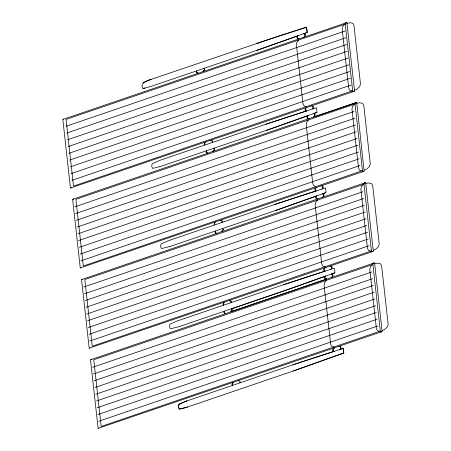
<?xml version="1.0" encoding="UTF-8"?>
<svg xmlns="http://www.w3.org/2000/svg" width="451" height="451" viewBox="0 0 451 451"><rect width="100%" height="100%" fill="white"/><g stroke="black" fill="none" stroke-linecap="round" stroke-linejoin="round"><path stroke-width="0.68" d="M178.506 406.407L178.619 407.467M179.684 408.989C178.348 408.73 178.433 406.312 178.652 405.116M178.506 406.312L179.199 404.237M215.634 221.965A12.352 3.405 -19.9 0 0 215.307 222.275L215.268 222.309A10.503 2.898 -19.9 0 0 215.009 222.585L214.992 222.608A10.345 2.853 -19.9 0 0 214.761 222.884A11.771 3.242 -19.9 0 0 214.569 223.155A10.26 2.83 -19.9 0 0 214.411 223.442L214.304 224.412A10.379 2.858 -19.9 0 0 214.388 224.587A10.999 3.033 -19.9 0 0 214.529 224.767A12.465 3.439 -19.9 0 0 214.721 224.925M206.208 151.829L206.197 151.801A11.788 3.247 -19.9 0 1 206.22 151.592A10.339 2.847 -19.9 0 1 206.299 151.333L206.31 151.299A12.171 3.354 -19.9 0 1 206.423 151.057L206.44 151.029A12.577 3.467 -19.9 0 1 206.626 150.73M222.151 231.284L222.112 231.312A10.548 2.909 -19.9 0 0 222.422 230.985L222.439 230.968A10.373 2.858 -19.9 0 0 222.681 230.675A11.681 3.219 -19.9 0 0 223.127 229.288L223.127 229.294A11.788 3.247 -19.9 0 0 223.059 229.114A10.384 2.864 -19.9 0 0 222.924 228.911A10.999 3.033 -19.9 0 0 222.738 228.736A12.532 3.456 -19.9 0 0 222.501 228.578M274.806 204.455L321.89 189.082A12.91 3.557 -19.9 0 0 322.183 188.783L322.228 188.738A12.459 3.433 -19.9 0 0 322.437 188.495L322.51 188.405A12.121 3.343 -19.9 0 0 322.674 188.18L322.679 188.157A11.918 3.287 -19.9 0 0 322.296 186.19L322.285 186.173A12.126 3.343 -19.9 0 0 322.059 186.088L322.003 186.071A12.459 3.433 -19.9 0 0 321.693 185.981L321.636 185.97A12.763 3.518 -19.9 0 0 321.27 185.897M283.735 284.671L330.82 269.303A12.679 3.495 -19.9 0 0 331.113 269.005L331.113 269.005A12.459 3.433 -19.9 0 0 331.367 268.717L331.44 268.621A12.126 3.343 -19.9 0 0 331.603 268.396L331.609 268.373A11.918 3.287 -19.9 0 0 331.226 266.411L330.933 266.287A12.459 3.433 -19.9 0 0 330.622 266.197L330.589 266.191A13.04 3.597 -19.9 0 0 330.2 266.118M231.431 308.8A11.918 3.287 -19.9 0 1 232.068 309.781A11.021 3.039 -19.9 0 1 232.045 310.006L232.034 310.034A10.61 2.926 -19.9 0 1 231.983 310.181L231.944 310.305A11.918 3.287 -19.9 0 1 231.042 311.534L230.686 311.867M178.664 405.066L178.838 404.434L180.017 403.808M317.667 198.902L317.611 198.897A12.521 3.45 -19.9 0 1 316.822 198.694L316.625 198.598A11.918 3.287 -19.9 0 1 316.134 196.85L316.145 196.816A12.397 3.416 -19.9 0 1 316.839 195.926L280.409 208.847L169.745 246.55M382.115 331.519L374.618 263.012L374.234 262.916M205.831 142.042L205.786 142.082A12.391 3.416 -19.9 0 0 205.504 142.353L205.464 142.392A10.503 2.892 -19.9 0 0 205.205 142.668L205.188 142.685A10.345 2.853 -19.9 0 0 204.957 142.961A11.777 3.247 -19.9 0 0 204.76 143.243L204.495 144.489A10.379 2.858 -19.9 0 0 204.585 144.67A10.993 3.027 -19.9 0 0 204.726 144.844M311.466 105.979A12.994 3.58 -19.9 0 1 311.827 106.047L311.883 106.058A12.448 3.433 -19.9 0 1 312.148 106.132L312.25 106.165A12.121 3.343 -19.9 0 1 312.475 106.256A11.918 3.287 -19.9 0 1 312.876 108.24L312.859 108.274A12.166 3.354 -19.9 0 1 312.69 108.499A12.476 3.439 -19.9 0 1 312.408 108.832L312.396 108.843A11.106 3.061 -19.9 0 1 312.12 109.131L265.876 124.239M150.657 79.545C146.834 80.571 139.105 83.813 143.091 88.413M169.655 246.584L161.452 248.608L160.725 246.849L160.765 244.837L161.486 243.726L168.764 240.58L280.612 202.488L316.252 190.852A12.899 3.557 -19.9 0 1 315.959 190.762L315.92 190.745A10.897 3.005 -19.9 0 1 315.672 190.632L315.412 190.457A11.918 3.287 -19.9 0 1 315.503 188.524L315.525 188.484A12.064 3.326 -19.9 0 1 315.706 188.264L315.785 188.174A12.357 3.405 -19.9 0 1 316.004 187.943L316.055 187.892A11.252 3.101 -19.9 0 1 316.41 187.56M214.569 223.166L214.422 223.442A10.909 3.005 -19.9 0 0 214.253 223.95A10.102 2.785 -19.9 0 0 214.248 224.181A11.771 3.242 -19.9 0 0 214.287 224.361M224.564 302.181L224.525 302.221A12.391 3.416 -19.9 0 0 224.237 302.491L224.198 302.531A10.503 2.892 -19.9 0 0 223.938 302.801L223.921 302.824A10.345 2.853 -19.9 0 0 223.69 303.1A11.72 3.23 -19.9 0 0 223.499 303.376L223.234 304.628A10.379 2.858 -19.9 0 0 223.318 304.808M364.966 182.768L365.242 182.711L81.89 279.473L81.58 279.8L89.197 348.161L373.005 251.438L373.293 251.139L365.688 182.796L365.304 182.694M215.352 231.273L215.369 231.245A12.177 3.354 -19.9 0 0 215.24 231.515L215.24 231.526A10.339 2.847 -19.9 0 0 215.15 231.797L215.15 231.808A11.788 3.247 -19.9 0 0 215.127 232.017L215.138 232.045A11.681 3.219 -19.9 0 0 215.832 233.004L215.866 233.02A12.008 3.309 -19.9 0 0 216.119 233.122L216.159 233.139A10.621 2.926 -19.9 0 0 216.491 233.235A10.903 3.005 -19.9 0 0 216.892 233.308M212.173 142.533A11.878 3.275 -19.9 0 0 212.314 142.262L212.331 142.228A12.656 3.49 -19.9 0 0 212.415 142.003L212.421 141.975A11.241 3.101 -19.9 0 0 211.423 140.543A11.19 3.084 -19.9 0 0 211.074 140.458A13.519 3.726 -19.9 0 0 210.741 140.396L210.69 140.385M364.126 171.194L356.735 102.529L313.659 116.978A12.859 3.546 -19.9 0 0 313.93 116.724L313.981 116.674A12.515 3.45 -19.9 0 0 314.212 116.426L314.246 116.381A11.698 3.225 -19.9 0 0 314.426 113.973A12.126 3.343 -19.9 0 0 314.206 113.883L314.155 113.866A12.453 3.433 -19.9 0 0 313.873 113.759L313.823 113.742A12.724 3.507 -19.9 0 0 313.484 113.663L316.991 112.361L316.523 107.755L312.34 109.057M280.218 35.573L306.517 27.19L307.187 32.444L303.675 33.74A12.701 3.501 -19.9 0 1 303.906 33.797L304.07 33.842A12.453 3.433 -19.9 0 1 304.312 33.926L304.402 33.96A11.709 3.225 -19.9 0 1 304.504 36.413L304.408 36.508A12.515 3.45 -19.9 0 1 304.171 36.751A12.859 3.546 -19.9 0 1 303.856 37.055L303.799 37.106M321.924 189.07L325.453 187.977L325.87 190.26L325.921 192.577L322.409 193.879A12.972 3.574 -19.9 0 1 322.753 193.964L322.803 193.975A12.453 3.433 -19.9 0 1 323.046 194.06L323.136 194.099A11.703 3.225 -19.9 0 1 323.237 196.546L323.142 196.647A12.515 3.45 -19.9 0 1 322.905 196.89L322.86 196.94A12.859 3.546 -19.9 0 1 322.589 197.194L322.533 197.239M332.156 276.767L332.071 276.863A12.521 3.45 -19.9 0 1 331.835 277.106L331.789 277.156A12.865 3.546 -19.9 0 1 331.519 277.41L331.519 277.41M333.616 348.646L333.644 348.606A10.869 2.999 -19.9 0 1 333.915 348.324L333.96 348.285A12.707 3.501 -19.9 0 1 334.264 347.992L333.616 348.646A11.918 3.287 -19.9 0 0 333.498 351.047L333.526 351.07A12.352 3.405 -19.9 0 0 333.729 351.16L334.106 351.29L298.466 362.925L186.539 401.046M346.87 22.578L63.236 119.289L62.847 119.662L70.463 188.022L354.272 91.305L354.559 91.006L346.887 22.578M307.909 115.71L307.621 116.031A11.918 3.287 -19.9 0 0 308.743 118.686M339.75 349.519L340.37 348.837A11.681 3.219 -19.9 0 0 339.93 346.515L339.129 346.334A12.639 3.484 -19.9 0 1 339.817 346.486L339.862 346.509A11.918 3.287 -19.9 0 1 340.325 348.888L340.296 348.933A12.679 3.495 -19.9 0 1 339.75 349.519L343.307 348.409L343.78 353.015L293.291 370.987L187.34 407.078L179.763 408.972M204.478 144.444A11.72 3.23 -19.9 0 1 204.444 144.044A10.909 3.005 -19.9 0 1 204.602 143.536L204.619 143.519M326.158 280.573L324.472 282.754L324.1 285.32L330.645 344.079L331.581 346.097L333.548 346.943M298.494 40.218L296.848 42.315L296.42 44.779L302.959 103.544L303.856 105.675L305.885 106.588M344.237 24.602L342.597 26.682L342.157 29.163L348.696 87.939L349.598 90.07L351.622 90.972M308.304 120.141L306.652 122.232L306.223 124.701L312.763 183.461L313.659 185.598L315.689 186.505M354.041 104.519L352.4 106.599L351.966 109.086L358.5 167.862L359.408 169.988L361.426 170.89M362.97 184.741L361.33 186.821L360.89 189.302L367.43 248.078L368.337 250.209L370.356 251.111M317.233 200.357L315.559 202.51L315.17 205.104L321.715 263.863L322.651 265.881L324.619 266.727M371.9 264.957L370.248 267.048L369.82 269.518L376.359 328.294L377.267 330.425L379.285 331.327M203.023 71.512L203.074 71.472A11.703 3.225 -19.9 0 0 203.39 71.173L203.424 71.134A11.625 3.202 -19.9 0 0 204.094 68.625L204.004 68.597A13.868 3.822 -19.9 0 0 203.767 68.445M221.757 231.645L221.807 231.611A12.532 3.456 -19.9 0 0 222.106 231.324M373.772 263.023L374.178 262.922L90.82 359.689L90.51 359.994L98.121 428.36L381.969 331.626L381.377 331.908M356.386 102.478L73.039 199.207L72.65 199.579L80.261 267.922L363.951 171.29L363.506 171.476M354.306 91.271L353.894 91.485M63.089 119.374L63.721 119.081M72.893 199.291L73.299 199.083M81.823 279.513L82.454 279.22M90.752 359.729L91.384 359.436M222.67 230.675L222.687 230.664A11.918 3.287 -19.9 0 0 223.121 229.322M373.039 251.41L372.633 251.624M143.046 82.905L144.692 82.043A15.65 4.313 -19.9 0 1 149.258 80.058L149.698 79.889M179.272 404.197L185.491 401.424M333.982 346.926L101.182 426.454L93.757 359.746L326.603 280.285A1.116 0.304 -19.9 0 1 326.772 280.206L326.8 280.195A1.392 0.383 -19.9 0 1 327.155 280.06L372.312 264.686M180.096 403.769L181.353 403.155A15.65 4.313 -19.9 0 1 184.098 401.959L186.449 401.074M363.433 184.442L318.226 199.844A1.319 0.366 -19.9 0 0 317.735 200.035L317.741 200.035M306.325 106.566L73.519 186.1L66.094 119.391L298.974 39.913A1.308 0.361 -19.9 0 1 299.492 39.705L344.643 24.337A1.122 0.31 -19.9 0 1 344.806 24.253L344.829 24.247A1.364 0.378 -19.9 0 1 345.229 24.089M308.777 119.836L75.898 199.314L83.322 266.017L316.252 186.466A1.33 0.366 -19.9 0 0 316.72 186.331L361.978 170.85A1.325 0.366 -19.9 0 0 362.463 170.715M372.374 264.652L372.385 264.647A1.111 0.304 -19.9 0 1 372.492 264.602L372.515 264.59A1.376 0.378 -19.9 0 1 372.898 264.444M308.85 119.803L308.85 119.803A1.342 0.372 -19.9 0 1 309.296 119.622L354.447 104.254A1.285 0.355 -19.9 0 1 355.038 104.006M363.607 184.363L363.607 184.363A1.392 0.383 -19.9 0 1 363.968 184.228M345.866 22.753L345.139 23.26L352.75 91.604L353.533 91.615M373.653 263.063L372.808 263.615L380.413 331.959L381.315 331.93M71.021 188.05L71.388 187.949M149.783 79.855L279.721 35.73M185.575 401.39L186.979 400.894M325.74 276.091L293.111 287.749L231.594 308.822A12.149 3.349 -19.9 0 1 232.096 309.803M355.794 102.631L354.948 103.161L362.553 171.521L363.461 171.493M256.698 50.411L307.187 32.444L306.517 27.19L256.873 43.358M266.502 130.333L316.782 112.44M275.431 210.549L325.712 192.656M334.642 272.878L284.361 290.765L178.32 326.89L170.382 328.824L169.841 327.77L169.576 326.096L169.909 324.218L176.905 321.078L290.782 282.287L325.177 271.074A14.55 4.008 -19.9 0 1 324.878 270.978A13.716 3.777 -19.9 0 1 324.697 270.904L324.568 270.831A11.918 3.287 -19.9 0 1 324.686 268.43L324.731 268.362A13.558 3.738 -19.9 0 1 324.962 268.125L325.013 268.074A14.968 4.127 -19.9 0 1 325.34 267.776M293.291 370.987L343.78 353.015L343.307 348.409L292.665 364.893M150.747 79.511L151.186 79.359M98.724 428.399L99.006 428.32M352.068 90.95L306.917 106.408A1.308 0.361 -19.9 0 1 306.443 106.549M379.731 331.305L334.58 346.763A1.353 0.372 -19.9 0 1 334.152 346.892L334.152 346.892M347.044 23.469L347.614 23.277A2.948 0.812 -19.9 0 1 349.57 22.849C351.318 22.618 353.753 23.232 353.95 25.318L360.49 84.106L359.633 86.671L356.944 89.089A2.954 0.817 -19.9 0 1 355.061 89.974L354.469 90.177M65.925 126.319L345.06 31.012M66.675 133.068L345.81 37.766M67.424 139.821L346.565 44.519M68.18 146.575L347.315 51.267M68.93 153.323L348.065 58.021M69.679 160.077L348.82 64.775M70.435 166.831L349.57 71.523M71.185 173.579L350.32 78.277M71.934 180.332L351.075 85.025M356.848 103.386L357.44 103.189A2.954 0.817 -19.9 0 1 359.362 102.76L362.39 103.234L363.731 105.055L370.282 163.837L369.51 166.492L366.731 169.024A2.954 0.817 -19.9 0 1 364.865 169.897L364.273 170.095M74.849 206.817L353.99 111.515M75.605 213.571L354.74 118.263M76.354 220.319L355.489 125.017M77.104 227.073L356.245 131.771M77.86 233.827L356.995 138.519M78.609 240.575L357.744 145.273M79.359 247.328L358.5 152.021M80.115 254.076L359.25 158.775M80.864 260.83L359.999 165.528M364.786 182.824L363.878 183.394L371.483 251.743L372.453 251.692M317.634 200.086L84.827 279.53L92.252 346.233L325.064 266.704M365.778 183.608L366.37 183.405A2.954 0.812 -19.9 0 1 368.304 182.982L371.314 183.456L372.661 185.271L379.212 244.059L378.44 246.708L375.677 249.228A2.954 0.817 -19.9 0 1 373.794 250.113L373.202 250.311M83.779 287.033L362.92 191.731M84.534 293.787L363.669 198.485M85.284 300.541L364.419 205.233M86.034 307.289L365.175 211.987M86.789 314.043L365.924 218.735M87.539 320.791L366.674 225.489M88.289 327.544L367.43 232.242M89.044 334.298L368.179 238.991M89.794 341.046L368.929 245.744M230.681 311.788L326.592 279.039A13.09 3.608 -19.9 0 1 325.261 278.639L325.103 278.498A11.918 3.287 -19.9 0 1 325.769 276.142M374.708 263.824L375.3 263.621A2.954 0.817 -19.9 0 1 377.222 263.198L380.334 263.717L381.614 265.673L388.153 324.461L387.308 327.009L384.635 329.427A2.954 0.817 -19.9 0 1 382.702 330.335L382.132 330.527M92.709 367.255L371.849 271.947M93.464 374.003L372.599 278.701M94.214 380.757L373.349 285.449M94.964 387.505L374.104 292.203M95.719 394.259L374.854 298.957M96.469 401.012L375.604 305.705M97.219 407.76L376.359 312.458M97.974 414.514L377.109 319.212M98.724 421.268L377.859 325.96M346.035 22.691L346.56 22.567M187.605 406.988L185.665 407.608A15.65 4.313 -19.9 0 1 181.014 408.758L179.312 409.04L178.641 407.552M159.936 166.628L272.156 128.405L308.168 115.631A11.957 3.298 -19.9 0 0 308.969 118.624M306.443 110.935L270.741 122.587L160.099 160.268L152.049 163.786L151.75 166.318L152.523 168.386L159.671 166.712M330.82 269.303L334.377 268.193L334.789 270.341L334.851 272.799L331.338 274.095A12.758 3.518 -19.9 0 1 331.682 274.18L331.733 274.197A12.453 3.433 -19.9 0 1 331.975 274.281L332.28 274.433A11.918 3.287 -19.9 0 1 332.105 276.818M81.005 267.922L80.65 268.001M371.043 251.038L371.043 251.038A1.398 0.383 -19.9 0 0 371.393 250.931M89.879 348.161L89.569 348.223M370.976 251.055L325.65 266.547A1.347 0.372 -19.9 0 1 325.21 266.676L325.21 266.676M144.653 88.142L150.831 86.474L257.115 50.27L298.105 35.787A14.686 4.048 -19.9 0 0 297.84 36.08L297.801 36.125A13.569 3.743 -19.9 0 0 297.615 36.356L297.581 36.418A11.918 3.287 -19.9 0 0 298.539 38.69L298.573 38.701A14.669 4.042 -19.9 0 0 298.872 38.758L298.934 38.763M379.793 331.293L379.815 331.288A1.314 0.361 -19.9 0 0 380.323 331.147M144.889 88.097L143.17 88.402M144.574 88.159L142.713 88.469M207.189 152.906A12.008 3.309 -19.9 0 1 206.18 151.818A11.681 3.219 -19.9 0 0 206.902 152.788L207.218 152.912A10.621 2.926 -19.9 0 0 207.561 153.013M197.386 72.989L197.093 72.865A12.008 3.309 -19.9 0 0 197.386 72.989L197.425 73A10.621 2.926 -19.9 0 0 197.758 73.096M216.119 233.122L215.849 233.004A11.918 3.287 -19.9 0 1 215.138 232.045M224.057 312.239A11.681 3.219 -19.9 0 0 224.761 313.219L224.778 313.219A12.008 3.309 -19.9 0 0 225.049 313.344L225.077 313.344A10.627 2.926 -19.9 0 0 225.421 313.451A10.903 3.005 -19.9 0 0 225.821 313.53M229.424 300.524A13.107 3.614 -19.9 0 1 230.145 300.682L230.179 300.693A11.241 3.101 -19.9 0 1 231.16 302.136M326.597 279.118L326.203 279.039A11.918 3.287 -19.9 0 1 325.301 278.667L325.272 278.633M298.872 38.758L298.539 38.69A11.54 3.18 -19.9 0 1 297.536 36.373M303.675 33.74L303.963 33.808M225.088 313.355L224.778 313.219A11.918 3.287 -19.9 0 1 224.068 312.267A11.788 3.247 -19.9 0 1 224.079 312.024A10.334 2.847 -19.9 0 1 224.158 311.765L224.17 311.731A12.171 3.354 -19.9 0 1 224.282 311.494L224.299 311.461A12.605 3.473 -19.9 0 1 224.485 311.162M333.779 351.182L333.452 351.03A11.687 3.219 -19.9 0 1 333.56 348.696M304.402 33.96L304.617 34.079A11.918 3.287 -19.9 0 1 304.442 36.463M323.136 194.099L323.35 194.218A11.918 3.287 -19.9 0 1 323.175 196.597M221.745 220.719L222.196 221.244A10.255 2.824 -19.9 0 1 222.258 221.452A11.777 3.247 -19.9 0 1 222.258 221.672A10.345 2.853 -19.9 0 1 222.219 221.903A10.503 2.892 -19.9 0 1 222.129 222.151A12.453 3.433 -19.9 0 1 221.977 222.45M312.475 106.256L312.492 106.273A11.619 3.202 -19.9 0 1 312.864 108.274M204.061 68.637L204.185 68.772A11.918 3.287 -19.9 0 1 203.378 71.179M314.409 113.985L314.42 114.002A11.918 3.287 -19.9 0 1 314.246 116.381M196.394 71.884L196.405 71.912A11.681 3.219 -19.9 0 0 197.093 72.865L197.126 72.882A11.918 3.287 -19.9 0 1 196.405 71.912A11.788 3.247 -19.9 0 1 196.416 71.67A10.339 2.847 -19.9 0 1 196.495 71.41L196.506 71.393A12.177 3.354 -19.9 0 1 196.619 71.14L196.636 71.106A12.476 3.439 -19.9 0 1 196.822 70.807M222.247 221.452L222.202 221.227A10.909 3.005 -19.9 0 0 221.954 220.872L221.943 220.86A11.777 3.247 -19.9 0 0 221.509 220.578A10.379 2.858 -19.9 0 0 221.21 220.471A10.987 3.027 -19.9 0 0 220.877 220.376A12.324 3.399 -19.9 0 0 220.5 220.302M204.607 143.525A10.255 2.824 -19.9 0 1 204.76 143.243M204.912 145.002A12.329 3.399 -19.9 0 1 204.731 144.85M223.499 303.382A10.255 2.824 -19.9 0 0 223.341 303.664A10.909 3.005 -19.9 0 0 223.183 304.166L223.183 304.183A11.72 3.23 -19.9 0 0 223.217 304.577M223.324 304.814A10.993 3.027 -19.9 0 0 223.459 304.983A12.324 3.394 -19.9 0 0 223.651 305.141M207.962 153.092A10.897 3.005 -19.9 0 1 207.578 153.019M334.112 351.29A11.422 3.146 -19.9 0 1 333.779 351.182M213.571 148.362A11.918 3.287 -19.9 0 1 212.833 151.429M306.601 107.637A14.844 4.093 -19.9 0 0 306.285 107.936A13.457 3.709 -19.9 0 0 305.958 108.268L305.953 108.291A11.918 3.287 -19.9 0 0 305.834 110.692L306.161 110.845A14.708 4.053 -19.9 0 0 306.409 110.923M352.659 90.792A1.308 0.361 -19.9 0 1 352.18 90.933M211.406 140.549A11.918 3.287 -19.9 0 1 212.404 142.003M215.369 231.239A12.436 3.428 -19.9 0 1 215.555 230.946M198.158 73.175A10.903 3.005 -19.9 0 1 197.775 73.096M73.355 199.06A1.082 0.299 -19.9 0 1 73.519 199.004M332.167 274.349A11.692 3.225 -19.9 0 1 332.161 276.767M330.995 266.299A11.647 3.208 -19.9 0 1 331.62 268.39M322.29 186.173A11.608 3.202 -19.9 0 1 322.685 188.174M306.037 110.828A11.5 3.168 -19.9 0 1 305.891 108.279M315.593 190.593A11.658 3.213 -19.9 0 1 315.52 188.484M316.816 198.699A11.681 3.219 -19.9 0 1 316.134 196.816M324.652 270.927A11.433 3.151 -19.9 0 1 324.681 268.373M230.906 302.672A13.113 3.614 -19.9 0 0 231.149 302.142A11.918 3.287 -19.9 0 0 230.14 300.687M325.075 278.611A11.675 3.219 -19.9 0 1 325.774 276.085M231.966 310.249A12.126 3.343 -19.9 0 1 230.67 311.788M238.37 380.734A11.923 3.287 -19.9 0 1 239.853 382.882M213.853 148.272A11.957 3.298 -19.9 0 1 213.103 151.356M233.494 382.397A11.918 3.287 -19.9 0 0 232.581 385.357A11.923 3.287 -19.9 0 1 233.477 382.403"/></g></svg>
